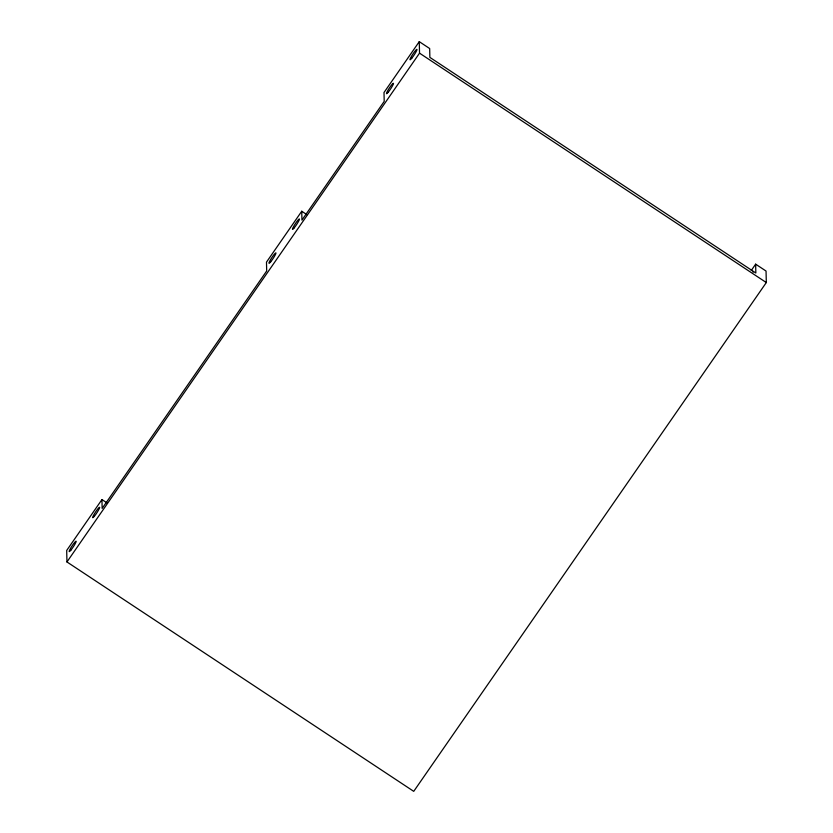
<?xml version="1.0" encoding="UTF-8"?>
<svg xmlns="http://www.w3.org/2000/svg" width="833" height="833" viewBox="0 0 833 833"><rect width="100%" height="100%" fill="white"/><g stroke="black" fill="none" stroke-linecap="round" stroke-linejoin="round"><path stroke-width="1.25" d="M107.145 503.007L101.949 499.571L66.692 550.446L66.952 561.952L413.73 791.35L766.308 282.554L766.048 271.048L755.646 264.165L751.241 270.527M306.94 214.695L301.744 211.249L266.487 262.124L266.685 270.985L102.147 508.422L101.949 499.571M755.646 264.165L755.843 273.016L429.87 57.383L429.672 48.533L419.27 41.65L384.003 92.525L384.211 101.376L301.942 220.099L301.744 211.249M66.952 561.952L419.53 53.156L419.27 41.65M419.53 53.156L766.308 282.554M752.907 271.995A6.289 0.771 -56.5 0 1 753.396 271.985M294.226 227.846A6.289 0.771 -56.5 0 0 299.495 219.069A6.289 0.771 -56.5 0 0 294.174 225.545A6.289 0.771 -56.5 0 0 294.226 227.846M270.725 261.77A6.289 0.771 -56.5 0 0 275.983 252.982A6.289 0.771 -56.5 0 0 270.673 259.469A6.289 0.771 -56.5 0 0 270.725 261.77M411.752 58.248A6.289 0.771 -56.5 0 0 417.01 49.47A6.289 0.771 -56.5 0 0 411.7 55.946A6.289 0.771 -56.5 0 0 411.752 58.248M388.251 92.171A6.289 0.771 -56.5 0 0 393.509 83.383A6.289 0.771 -56.5 0 0 388.199 89.87A6.289 0.771 -56.5 0 0 388.251 92.171M94.431 516.168A6.289 0.771 -56.5 0 0 99.7 507.391A6.289 0.771 -56.5 0 0 94.379 513.867A6.289 0.771 -56.5 0 0 94.431 516.168M70.93 550.092A6.289 0.771 -56.5 0 0 76.188 541.304A6.289 0.771 -56.5 0 0 70.878 547.791A6.289 0.771 -56.5 0 0 70.93 550.092"/></g></svg>
